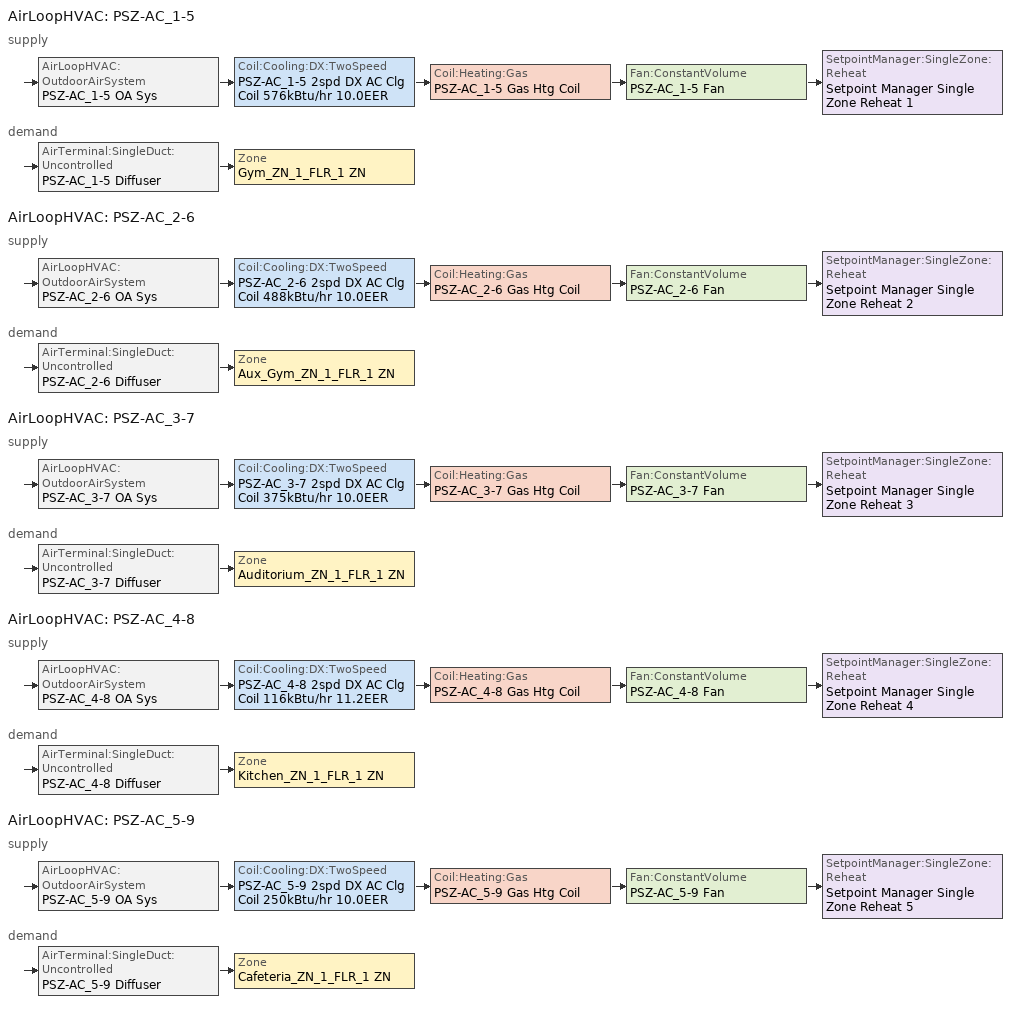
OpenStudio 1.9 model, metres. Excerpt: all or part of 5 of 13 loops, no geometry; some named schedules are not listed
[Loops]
AirLoopHVAC 'PSZ-AC_1-5'
 supply: AirLoopHVAC:OutdoorAirSystem 'PSZ-AC_1-5 OA Sys' > Coil:Cooling:DX:TwoSpeed 'PSZ-AC_1-5 2spd DX AC Clg Coil 576kBtu/hr 10.0EER' > Coil:Heating:Gas 'PSZ-AC_1-5 Gas Htg Coil' > Fan:ConstantVolume 'PSZ-AC_1-5 Fan' > SetpointManager:SingleZone:Reheat 'Setpoint Manager Single Zone Reheat 1'
 demand: AirTerminal:SingleDuct:Uncontrolled 'PSZ-AC_1-5 Diffuser' > Zone 'Gym_ZN_1_FLR_1 ZN'
AirLoopHVAC 'PSZ-AC_2-6'
 supply: AirLoopHVAC:OutdoorAirSystem 'PSZ-AC_2-6 OA Sys' > Coil:Cooling:DX:TwoSpeed 'PSZ-AC_2-6 2spd DX AC Clg Coil 488kBtu/hr 10.0EER' > Coil:Heating:Gas 'PSZ-AC_2-6 Gas Htg Coil' > Fan:ConstantVolume 'PSZ-AC_2-6 Fan' > SetpointManager:SingleZone:Reheat 'Setpoint Manager Single Zone Reheat 2'
 demand: AirTerminal:SingleDuct:Uncontrolled 'PSZ-AC_2-6 Diffuser' > Zone 'Aux_Gym_ZN_1_FLR_1 ZN'
AirLoopHVAC 'PSZ-AC_3-7'
 supply: AirLoopHVAC:OutdoorAirSystem 'PSZ-AC_3-7 OA Sys' > Coil:Cooling:DX:TwoSpeed 'PSZ-AC_3-7 2spd DX AC Clg Coil 375kBtu/hr 10.0EER' > Coil:Heating:Gas 'PSZ-AC_3-7 Gas Htg Coil' > Fan:ConstantVolume 'PSZ-AC_3-7 Fan' > SetpointManager:SingleZone:Reheat 'Setpoint Manager Single Zone Reheat 3'
 demand: AirTerminal:SingleDuct:Uncontrolled 'PSZ-AC_3-7 Diffuser' > Zone 'Auditorium_ZN_1_FLR_1 ZN'
AirLoopHVAC 'PSZ-AC_4-8'
 supply: AirLoopHVAC:OutdoorAirSystem 'PSZ-AC_4-8 OA Sys' > Coil:Cooling:DX:TwoSpeed 'PSZ-AC_4-8 2spd DX AC Clg Coil 116kBtu/hr 11.2EER' > Coil:Heating:Gas 'PSZ-AC_4-8 Gas Htg Coil' > Fan:ConstantVolume 'PSZ-AC_4-8 Fan' > SetpointManager:SingleZone:Reheat 'Setpoint Manager Single Zone Reheat 4'
 demand: AirTerminal:SingleDuct:Uncontrolled 'PSZ-AC_4-8 Diffuser' > Zone 'Kitchen_ZN_1_FLR_1 ZN'
AirLoopHVAC 'PSZ-AC_5-9'
 supply: AirLoopHVAC:OutdoorAirSystem 'PSZ-AC_5-9 OA Sys' > Coil:Cooling:DX:TwoSpeed 'PSZ-AC_5-9 2spd DX AC Clg Coil 250kBtu/hr 10.0EER' > Coil:Heating:Gas 'PSZ-AC_5-9 Gas Htg Coil' > Fan:ConstantVolume 'PSZ-AC_5-9 Fan' > SetpointManager:SingleZone:Reheat 'Setpoint Manager Single Zone Reheat 5'
 demand: AirTerminal:SingleDuct:Uncontrolled 'PSZ-AC_5-9 Diffuser' > Zone 'Cafeteria_ZN_1_FLR_1 ZN'
[Sizing:Zone] Zone Cooling Design Supply Air Temperature {C}=12.8; Zone Heating Design Supply Air Temperature {C}=40; Zone Cooling Design Supply Air Humidity Ratio {kg-H2O/kg-air}=0.0085; Zone Heating Design Supply Air Humidity Ratio {kg-H2O/kg-air}=0.008; Cooling Design Air Flow Method=DesignDay; Heating Design Air Flow Method=DesignDay
Cafeteria_ZN_1_FLR_1 ZN; Kitchen_ZN_1_FLR_1 ZN; Gym_ZN_1_FLR_1 ZN; Aux_Gym_ZN_1_FLR_1 ZN; Auditorium_ZN_1_FLR_1 ZN
[Zone equipment]
Cafeteria_ZN_1_FLR_1 ZN: PSZ-AC_5-9 Diffuser
Kitchen_ZN_1_FLR_1 ZN: PSZ-AC_4-8 Diffuser, Kitchen_ZN_1_FLR_1 ZN Exhaust Fan
Gym_ZN_1_FLR_1 ZN: PSZ-AC_1-5 Diffuser
Aux_Gym_ZN_1_FLR_1 ZN: PSZ-AC_2-6 Diffuser
Auditorium_ZN_1_FLR_1 ZN: PSZ-AC_3-7 Diffuser
[AirLoopHVAC] Availability Schedule=SchoolSecondary HVACOperationSchd; Design Supply Air Flow Rate {m3/s}=AutoSize
Name | Availability Manager
PSZ-AC_1-5 | Availability Manager Night Cycle 5
PSZ-AC_2-6 | Availability Manager Night Cycle 6
PSZ-AC_3-7 | Availability Manager Night Cycle 7
PSZ-AC_4-8 | Availability Manager Night Cycle 8
PSZ-AC_5-9 | Availability Manager Night Cycle 9
[Sizing:System] Type of Load to Size On=Sensible; Design Outdoor Air Flow Rate {m3/s}=Autosize; Minimum System Air Flow Ratio=1; Preheat Design Temperature {C}=7; Preheat Design Humidity Ratio {kg-H2O/kg-Air}=0.008; Precool Design Temperature {C}=12.8; Precool Design Humidity Ratio {kg-H2O/kg-Air}=0.008; Central Cooling Design Supply Air Temperature {C}=12.8; Central Heating Design Supply Air Temperature {C}=40; Sizing Option=Coincident; 100% Outdoor Air in Cooling=No; 100% Outdoor Air in Heating=No; Central Cooling Design Supply Air Humidity Ratio {kg-H2O/kg-Air}=0.0085; Central Heating Design Supply Air Humidity Ratio {kg-H2O/kg-Air}=0.008; Cooling Design Air Flow Method=DesignDay; Cooling Design Air Flow Rate {m3/s}=0; Heating Design Air Flow Method=DesignDay; Heating Design Air Flow Rate {m3/s}=0; System Outdoor Air Method=ZoneSum; Zone Maximum Outdoor Air Fraction=1; Cooling Supply Air Flow Rate Per Floor Area {m3/s-m2}=0.00996765; Cooling Fraction of Autosized Cooling Supply Air Flow Rate=1; Cooling Supply Air Flow Rate Per Unit Cooling Capacity {m3/s-W}=3.94755e-05; Heating Supply Air Flow Rate Per Floor Area {m3/s-m2}=0.00996765; Heating Fraction of Autosized Heating Supply Air Flow Rate=1; Heating Fraction of Autosized Cooling Supply Air Flow Rate=1; Heating Supply Air Flow Rate Per Unit Heating Capacity {m3/s-W}=3.15882e-05; Cooling Design Capacity Method=CoolingDesignCapacity; Cooling Design Capacity {W}=autosize; Cooling Design Capacity Per Floor Area {W/m2}=234.7; Fraction of Autosized Cooling Design Capacity=1; Heating Design Capacity Method=HeatingDesignCapacity; Heating Design Capacity {W}=autosize; Heating Design Capacity Per Floor Area {W/m2}=157; Fraction of Autosized Heating Design Capacity=1; Central Cooling Capacity Control Method=OnOff
PSZ-AC_1-5; PSZ-AC_2-6; PSZ-AC_3-7; PSZ-AC_4-8; PSZ-AC_5-9
[Controller:OutdoorAir] Minimum Outdoor Air Flow Rate {m3/s}=Autosize; Maximum Outdoor Air Flow Rate {m3/s}=Autosize; Economizer Control Type=DifferentialDryBulb; Economizer Control Action Type=ModulateFlow; Economizer Maximum Limit Dry-Bulb Temperature {C}=28; Economizer Maximum Limit Enthalpy {J/kg}=64000; Economizer Minimum Limit Dry-Bulb Temperature {C}=-100; Lockout Type=NoLockout; Minimum Limit Type=FixedMinimum; Minimum Outdoor Air Schedule=SchoolSecondary MinOA_MotorizedDamper_Sched; High Humidity Control=No; Heat Recovery Bypass Control Type=BypassWhenOAFlowGreaterThanMinimum
Name | Maximum Fraction of Outdoor Air Schedule | Controller Mechanical Ventilation
PSZ-AC_1-5 OA Sys Controller | PSZAC15maxOASch | Controller Mechanical Ventilation 1
PSZ-AC_2-6 OA Sys Controller | PSZAC26maxOASch | Controller Mechanical Ventilation 2
PSZ-AC_3-7 OA Sys Controller | PSZAC37maxOASch | Controller Mechanical Ventilation 3
PSZ-AC_4-8 OA Sys Controller | PSZAC48maxOASch | Controller Mechanical Ventilation 4
PSZ-AC_5-9 OA Sys Controller | PSZAC59maxOASch | Controller Mechanical Ventilation 5
[Controller:MechanicalVentilation] Availability Schedule=Always On Discrete; System Outdoor Air Method=ZoneSum
Controller Mechanical Ventilation 1; Controller Mechanical Ventilation 2; Controller Mechanical Ventilation 3; Controller Mechanical Ventilation 4; Controller Mechanical Ventilation 5
[AirLoopHVAC:OutdoorAirSystem]
Name | Controller
PSZ-AC_1-5 OA Sys | PSZ-AC_1-5 OA Sys Controller
PSZ-AC_2-6 OA Sys | PSZ-AC_2-6 OA Sys Controller
PSZ-AC_3-7 OA Sys | PSZ-AC_3-7 OA Sys Controller
PSZ-AC_4-8 OA Sys | PSZ-AC_4-8 OA Sys Controller
PSZ-AC_5-9 OA Sys | PSZ-AC_5-9 OA Sys Controller
[AvailabilityManager:NightCycle] Control Type=CycleOnAny; Thermostat Tolerance {deltaC}=1; Cycling Run Time {s}=3600
Availability Manager Night Cycle 5; Availability Manager Night Cycle 6; Availability Manager Night Cycle 7; Availability Manager Night Cycle 8; Availability Manager Night Cycle 9
[SetpointManager:SingleZone:Reheat] Minimum Supply Air Temperature {C}=10; Maximum Supply Air Temperature {C}=50
Name | Control Zone
Setpoint Manager Single Zone Reheat 1 | Gym_ZN_1_FLR_1 ZN
Setpoint Manager Single Zone Reheat 2 | Aux_Gym_ZN_1_FLR_1 ZN
Setpoint Manager Single Zone Reheat 3 | Auditorium_ZN_1_FLR_1 ZN
Setpoint Manager Single Zone Reheat 4 | Kitchen_ZN_1_FLR_1 ZN
Setpoint Manager Single Zone Reheat 5 | Cafeteria_ZN_1_FLR_1 ZN
[Fan:ConstantVolume] Availability Schedule=SchoolSecondary HVACOperationSchd; Maximum Flow Rate {m3/s}=AutoSize
Name | Fan Efficiency | Pressure Rise {Pa} | Motor Efficiency
PSZ-AC_1-5 Fan | 0.6006 | 1018.77 | 0.924
PSZ-AC_2-6 Fan; PSZ-AC_3-7 Fan | 0.59605 | 1018.77 | 0.917
PSZ-AC_4-8 Fan | 0.56225 | 622.722 | 0.865
PSZ-AC_5-9 Fan | 0.58175 | 622.722 | 0.895
[Coil:Heating:Gas] Availability Schedule=Always On Discrete; Gas Burner Efficiency=0.8; Nominal Capacity {W}=AutoSize; Parasitic Electric Load {W}=0; Parasitic Gas Load {W}=0
PSZ-AC_1-5 Gas Htg Coil; PSZ-AC_2-6 Gas Htg Coil; PSZ-AC_3-7 Gas Htg Coil; PSZ-AC_4-8 Gas Htg Coil; PSZ-AC_5-9 Gas Htg Coil
[Coil:Cooling:DX:TwoSpeed] Availability Schedule=Always On Discrete; Rated High Speed Total Cooling Capacity {W}=Autosize; Rated High Speed Sensible Heat Ratio=Autosize; Rated High Speed Air Flow Rate {m3/s}=Autosize; Rated Low Speed Total Cooling Capacity {W}=Autosize; Rated Low Speed Sensible Heat Ratio=0.69; Condenser Type=AirCooled; High Speed Evaporative Condenser Effectiveness=0; High Speed Evaporative Condenser Air Flow Rate {m3/s}=Autosize; High Speed Evaporative Condenser Pump Rated Power Consumption {W}=Autosize; Low Speed Evaporative Condenser Effectiveness=0; Low Speed Evaporative Condenser Air Flow Rate {m3/s}=Autosize; Low Speed Evaporative Condenser Pump Rated Power Consumption {W}=Autosize; Basin Heater Capacity {W/K}=10; Basin Heater Setpoint Temperature {C}=2
Name | Rated High Speed COP {W/W} | Total Cooling Capacity Function of Temperature Curve | Total Cooling Capacity Function of Flow Fraction Curve | Energy Input Ratio Function of Temperature Curve | Energy Input Ratio Function of Flow Fraction Curve | Part Load Fraction Correlation Curve | Rated Low Speed COP {W/W} | Low Speed Total Cooling Capacity Function of Temperature Curve | Low Speed Energy Input Ratio Function of Temperature Curve
PSZ-AC_1-5 2spd DX AC Clg Coil 576kBtu/hr 10.0EER | 3.46588 | PSZ-AC_CoolCLennoxStandard10Ton_TGA120S2B_CapFT | AHU-1_CoolCStandard10Ton_CapFF | PSZ-AC_CoolCStandard10Ton_EIRFT | CoolCLennoxStandard10Ton_TGA120S2B_EIRFFF | PSZ-AC_CoolCLennoxStandard10Ton_TGA120S2B_PLR | 3.46588 | PSZ-AC_CoolCLennoxStandard10Ton_TGA120S2B_CapFT 1 | PSZ-AC_CoolCStandard10Ton_EIRFT 1
PSZ-AC_2-6 2spd DX AC Clg Coil 488kBtu/hr 10.0EER | 3.46588 | PSZ-AC_CoolCLennoxStandard10Ton_TGA120S2B_CapFT 2 | AHU-1_CoolCStandard10Ton_CapFF 1 | PSZ-AC_CoolCStandard10Ton_EIRFT 2 | CoolCLennoxStandard10Ton_TGA120S2B_EIRFFF 1 | PSZ-AC_CoolCLennoxStandard10Ton_TGA120S2B_PLR 1 | 3.46588 | PSZ-AC_CoolCLennoxStandard10Ton_TGA120S2B_CapFT 3 | PSZ-AC_CoolCStandard10Ton_EIRFT 3
PSZ-AC_3-7 2spd DX AC Clg Coil 375kBtu/hr 10.0EER | 3.46588 | PSZ-AC_CoolCLennoxStandard10Ton_TGA120S2B_CapFT 4 | AHU-1_CoolCStandard10Ton_CapFF 2 | PSZ-AC_CoolCStandard10Ton_EIRFT 4 | CoolCLennoxStandard10Ton_TGA120S2B_EIRFFF 2 | PSZ-AC_CoolCLennoxStandard10Ton_TGA120S2B_PLR 2 | 3.46588 | PSZ-AC_CoolCLennoxStandard10Ton_TGA120S2B_CapFT 5 | PSZ-AC_CoolCStandard10Ton_EIRFT 5
PSZ-AC_4-8 2spd DX AC Clg Coil 116kBtu/hr 11.2EER | 3.86542 | PSZ-Fine Storage DX Coil Cap-FT | DX Coil Cap-FF | PSZ-AC DX Coil EIR-FT | Split DX Coil EIR-FF | HPACCOOLPLFFPLR | 3.86542 | PSZ-Fine Storage DX Coil Cap-FT 1 | PSZ-AC DX Coil EIR-FT 1
PSZ-AC_5-9 2spd DX AC Clg Coil 250kBtu/hr 10.0EER | 3.46588 | PSZ-AC_CoolCLennoxStandard10Ton_TGA120S2B_CapFT 6 | AHU-1_CoolCStandard10Ton_CapFF 3 | PSZ-AC_CoolCStandard10Ton_EIRFT 6 | CoolCLennoxStandard10Ton_TGA120S2B_EIRFFF 3 | PSZ-AC_CoolCLennoxStandard10Ton_TGA120S2B_PLR 3 | 3.46588 | PSZ-AC_CoolCLennoxStandard10Ton_TGA120S2B_CapFT 7 | PSZ-AC_CoolCStandard10Ton_EIRFT 7
[AirTerminal:SingleDuct:Uncontrolled] Availability Schedule=Always On Discrete; Maximum Air Flow Rate {m3/s}=AutoSize
PSZ-AC_1-5 Diffuser; PSZ-AC_2-6 Diffuser; PSZ-AC_3-7 Diffuser; PSZ-AC_4-8 Diffuser; PSZ-AC_5-9 Diffuser
[Fan:ZoneExhaust]
Kitchen_ZN_1_FLR_1 ZN Exhaust Fan: Availability Schedule=SchoolSecondary Kitchen_Exhaust_SCH; Fan Efficiency=0.1595; Pressure Rise {Pa}=124.544; Maximum Flow Rate {m3/s}=2.54852; Flow Fraction Schedule=SchoolSecondary Kitchen_Exhaust_SCH_DCV; System Availability Manager Coupling Mode=Decoupled; Balanced Exhaust Fraction Schedule=SchoolSecondary Kitchen Exhaust Fan Balanced Exhaust Fraction Schedule
[Refrigeration:Case] Availability Schedule=Always On Discrete; Zone=Kitchen_ZN_1_FLR_1 ZN; Rated Ambient Temperature {C}=23.8889; Rated Ambient Relative Humidity {percent}=55; Rated Total Cooling Capacity per Unit Length {W/m}=734; Case Length {m}=7.32; Latent Case Credit Curve Type=CaseTemperatureMethod; Standard Case Lighting Power per Unit Length {W/m}=33; Case Lighting Schedule=SchoolSecondary BLDG_LIGHT_SCH; Fraction of Lighting Energy to Case=1; Anti-Sweat Heater Control Type=None; Humidity at Zero Anti-Sweat Heater Energy {percent}=0; Case Height {m}=0; Fraction of Anti-Sweat Heater Energy to Case=0; Defrost Energy Correction Curve Type=None; Under Case HVAC Return Air Fraction=0; Refrigerated Case Restocking Schedule=SchoolSecondary Kitchen_ZN_1_FLR_1_Case:1_WALKINFREEZER_WalkInStockingSched
Name | Rated Latent Heat Ratio | Rated Runtime Fraction | Case Operating Temperature {C} | Latent Case Credit Curve | Standard Case Fan Power per Unit Length {W/m} | Operating Case Fan Power per Unit Length {W/m} | Case Defrost Power per Unit Length {W/m} | Case Defrost Type | Case Defrost Schedule | Case Defrost Drip-Down Schedule | Case Credit Fraction Schedule
Kitchen_ZN_1_FLR_1 ZN Walkin Freezer | 0.1 | 0.4 | -23 | Single Shelf Horizontal Latent Energy Multiplier | 68.3 | 68.3 | 410 | Electric | Refrigeration Defrost Schedule | Refrigeration Defrost DripDown Schedule | Refrigeration Case Credit Schedule
Kitchen_ZN_1_FLR_1 ZN Display Case | 0.08 | 0.85 | 2 | Multi Shelf Vertical Latent Energy Multiplier | 55 | 55 | 0 | OffCycle | Refrigeration Defrost Schedule 1 |  | Refrigeration Case Credit Schedule 1
[Refrigeration:Condenser:AirCooled] Rated Subcooling Temperature Difference {deltaC}=0; Condenser Fan Speed Control Type=VariableSpeed; Rated Fan Power {W}=750; Minimum Fan Air Flow Ratio=0.25
Name | Rated Effective Total Heat Rejection Rate Curve
Refrigeration Condenser Air Cooled 1 | Refrigeration Condenser Air Cooled HR Curve
Refrigeration Condenser Air Cooled 2 | Refrigeration Condenser Air Cooled HR Curve 1
[Refrigeration:System] Minimum Condensing Temperature {C}=21; Refrigeration System Working Fluid Type=R404a; Suction Temperature Control Type=ConstantSuctionTemperature; Suction Piping Zone=Kitchen_ZN_1_FLR_1 ZN
Name | Refrigeration Condenser
Refrigeration System 1 | Refrigeration Condenser Air Cooled 1
Refrigeration System 2 | Refrigeration Condenser Air Cooled 2
[Schedule:Ruleset]
Name | Default Day Schedule | Summer Design Day Schedule | Winter Design Day Schedule
SchoolSecondary BLDG_LIGHT_SCH | SchoolSecondary BLDG_LIGHT_SCH Default | SchoolSecondary BLDG_LIGHT_SCH Summer Design Day | SchoolSecondary BLDG_LIGHT_SCH Winter Design Day
SchoolSecondary HVACOperationSchd | SchoolSecondary HVACOperationSchd Default | SchoolSecondary HVACOperationSchd Summer Design Day | SchoolSecondary HVACOperationSchd Winter Design Day
SchoolSecondary MinOA_MotorizedDamper_Sched | SchoolSecondary MinOA_MotorizedDamper_Sched Default | SchoolSecondary MinOA_MotorizedDamper_Sched Summer Design Day | SchoolSecondary MinOA_MotorizedDamper_Sched Winter Design Day
SchoolSecondary Kitchen_Exhaust_SCH | SchoolSecondary Kitchen_Exhaust_SCH Default | SchoolSecondary Kitchen_Exhaust_SCH Summer Design Day | SchoolSecondary Kitchen_Exhaust_SCH Winter Design Day
SchoolSecondary Kitchen_Exhaust_SCH_DCV | SchoolSecondary Kitchen_Exhaust_SCH_DCV Default | SchoolSecondary Kitchen_Exhaust_SCH_DCV Summer Design Day | SchoolSecondary Kitchen_Exhaust_SCH_DCV Winter Design Day
SchoolSecondary Kitchen Exhaust Fan Balanced Exhaust Fraction Schedule | SchoolSecondary Kitchen Exhaust Fan Balanced Exhaust Fraction Schedule Default | SchoolSecondary Kitchen Exhaust Fan Balanced Exhaust Fraction Schedule Summer Design Day | SchoolSecondary Kitchen Exhaust Fan Balanced Exhaust Fraction Schedule Winter Design Day
Refrigeration Defrost Schedule | Refrigeration Defrost Schedule Default
Refrigeration Defrost DripDown Schedule | Refrigeration Defrost DripDown Schedule Default
Refrigeration Case Credit Schedule | Refrigeration Case Credit Schedule Default
SchoolSecondary Kitchen_ZN_1_FLR_1_Case:1_WALKINFREEZER_WalkInStockingSched | SchoolSecondary Kitchen_ZN_1_FLR_1_Case:1_WALKINFREEZER_WalkInStockingSched Default | SchoolSecondary Kitchen_ZN_1_FLR_1_Case:1_WALKINFREEZER_WalkInStockingSched Summer Design Day | SchoolSecondary Kitchen_ZN_1_FLR_1_Case:1_WALKINFREEZER_WalkInStockingSched Winter Design Day
Refrigeration Defrost Schedule 1 | Refrigeration Defrost Schedule Default 1
Refrigeration Case Credit Schedule 1 | Refrigeration Case Credit Schedule Default 1
PSZAC15maxOASch | PSZAC15maxOASchDefault
PSZAC26maxOASch | PSZAC26maxOASchDefault
PSZAC37maxOASch | PSZAC37maxOASchDefault
PSZAC48maxOASch | PSZAC48maxOASchDefault
PSZAC59maxOASch | PSZAC59maxOASchDefault
[Schedule:Day]
SchoolSecondary HVACOperationSchd Default; SchoolSecondary MinOA_MotorizedDamper_Sched Default; SchoolSecondary Kitchen_Exhaust_SCH Default: 24, 0, 0
SchoolSecondary HVACOperationSchd Winter Design Day; SchoolSecondary HVACOperationSchd Summer Design Day: 7, 0, 0, 21, 0, 1, 24, 0, 0
SchoolSecondary MinOA_MotorizedDamper_Sched Winter Design Day; SchoolSecondary MinOA_MotorizedDamper_Sched Summer Design Day; SchoolSecondary Kitchen_Exhaust_SCH Winter Design Day; SchoolSecondary Kitchen_Exhaust_SCH Summer Design Day: 8, 0, 0, 21, 0, 1, 24, 0, 0
PSZAC15maxOASchDefault; PSZAC26maxOASchDefault; PSZAC37maxOASchDefault; PSZAC48maxOASchDefault; PSZAC59maxOASchDefault: 24, 0, 0.7
[Schedule:Rule] Apply Monday=Yes; Apply Tuesday=Yes; Apply Wednesday=Yes; Apply Thursday=Yes; Apply Friday=Yes; Date Specification Type=DateRange; Start Month=1; Start Day=1
Name | Schedule Ruleset | Rule Order | Day Schedule | End Month | End Day
Schedule Rule 86 | SchoolSecondary HVACOperationSchd | 0 | SchoolSecondary HVACOperationSchd WntrDsn|SmrDsn|Wkdy Day | 12 | 31
Schedule Rule 87 | SchoolSecondary MinOA_MotorizedDamper_Sched | 0 | SchoolSecondary MinOA_MotorizedDamper_Sched WntrDsn|SmrDsn|Wkdy Day | 12 | 31
Schedule Rule 90 | SchoolSecondary Kitchen_Exhaust_SCH | 4 | SchoolSecondary Kitchen_Exhaust_SCH Wkdy Day | 6 | 30
[Curve:Biquadratic]
Name | Coefficient1 Constant | Coefficient2 x | Coefficient3 x**2 | Coefficient4 y | Coefficient5 y**2 | Coefficient6 x*y | Minimum Value of x {BasedOnField A2} | Maximum Value of x {BasedOnField A2} | Minimum Value of y {BasedOnField A3} | Maximum Value of y {BasedOnField A3}
PSZ-AC_CoolCLennoxStandard10Ton_TGA120S2B_CapFT; PSZ-AC_CoolCLennoxStandard10Ton_TGA120S2B_CapFT 1; PSZ-AC_CoolCLennoxStandard10Ton_TGA120S2B_CapFT 2; PSZ-AC_CoolCLennoxStandard10Ton_TGA120S2B_CapFT 3; PSZ-AC_CoolCLennoxStandard10Ton_TGA120S2B_CapFT 4; PSZ-AC_CoolCLennoxStandard10Ton_TGA120S2B_CapFT 5; PSZ-AC_CoolCLennoxStandard10Ton_TGA120S2B_CapFT 6; PSZ-AC_CoolCLennoxStandard10Ton_TGA120S2B_CapFT 7 | 0.42415 | 0.04426 | -0.00042 | 0.00333 | -8e-005 | -0.00021 | 17 | 22 | 29 | 46
PSZ-AC_CoolCStandard10Ton_EIRFT; PSZ-AC_CoolCStandard10Ton_EIRFT 1; PSZ-AC_CoolCStandard10Ton_EIRFT 2; PSZ-AC_CoolCStandard10Ton_EIRFT 3; PSZ-AC_CoolCStandard10Ton_EIRFT 4; PSZ-AC_CoolCStandard10Ton_EIRFT 5; PSZ-AC_CoolCStandard10Ton_EIRFT 6; PSZ-AC_CoolCStandard10Ton_EIRFT 7 | 1.23649 | -0.02431 | 0.00057 | -0.01434 | 0.00063 | -0.00038 | 17 | 22 | 29 | 46
PSZ-Fine Storage DX Coil Cap-FT; PSZ-Fine Storage DX Coil Cap-FT 1 | 0.942588 | 0.00954335 | 0.00068377 | -0.0110427 | 5.249e-06 | -9.72e-06 | 12.77778 | 23.88889 | 23.88889 | 46.11111
PSZ-AC DX Coil EIR-FT; PSZ-AC DX Coil EIR-FT 1 | 0.342414 | 0.034885 | -0.0006237 | 0.00497722 | 0.000437951 | -0.000728028 | 12.77778 | 23.88889 | 23.88889 | 46.11111
[Curve:Quadratic]
Name | Coefficient1 Constant | Coefficient2 x | Coefficient3 x**2 | Minimum Value of x {BasedOnField A2} | Maximum Value of x {BasedOnField A2}
AHU-1_CoolCStandard10Ton_CapFF; AHU-1_CoolCStandard10Ton_CapFF 1; AHU-1_CoolCStandard10Ton_CapFF 2; AHU-1_CoolCStandard10Ton_CapFF 3 | 0.77136 | 0.34053 | -0.11088 | 0.75918 | 1.13877
CoolCLennoxStandard10Ton_TGA120S2B_EIRFFF; CoolCLennoxStandard10Ton_TGA120S2B_EIRFFF 1; CoolCLennoxStandard10Ton_TGA120S2B_EIRFFF 2; CoolCLennoxStandard10Ton_TGA120S2B_EIRFFF 3 | 1.2055 | -0.32953 | 0.12308 | 0.75918 | 1.13877
PSZ-AC_CoolCLennoxStandard10Ton_TGA120S2B_PLR; PSZ-AC_CoolCLennoxStandard10Ton_TGA120S2B_PLR 1; PSZ-AC_CoolCLennoxStandard10Ton_TGA120S2B_PLR 2; PSZ-AC_CoolCLennoxStandard10Ton_TGA120S2B_PLR 3 | 0.771 | 0.229 | 0 | 0 | 1
DX Coil Cap-FF | 0.8 | 0.2 | 0 | 0.5 | 1.5
Split DX Coil EIR-FF | 1.1552 | -0.1808 | 0.0256 | 0.5 | 1.5
HPACCOOLPLFFPLR | 0.85 | 0.15 | 0 | 0 | 1
[Schedule:Constant]
Always On Discrete: Value=1
[Curve:Cubic] Minimum Value of x {BasedOnField A2}=-35; Maximum Value of x {BasedOnField A2}=20
Name | Coefficient1 Constant | Coefficient2 x | Coefficient3 x**2 | Coefficient4 x**3
Single Shelf Horizontal Latent Energy Multiplier | 0.020376 | 0.00024378 | 1.14e-05 | 1.811e-07
Multi Shelf Vertical Latent Energy Multiplier | 0.0265263 | 0.00107803 | -6.02558e-05 | 1.23732e-06
[Curve:Linear] Coefficient1 Constant=0; Coefficient2 x=22000; Minimum Value of x {BasedOnField A2}=5; Maximum Value of x {BasedOnField A2}=22.2
Refrigeration Condenser Air Cooled HR Curve; Refrigeration Condenser Air Cooled HR Curve 1
